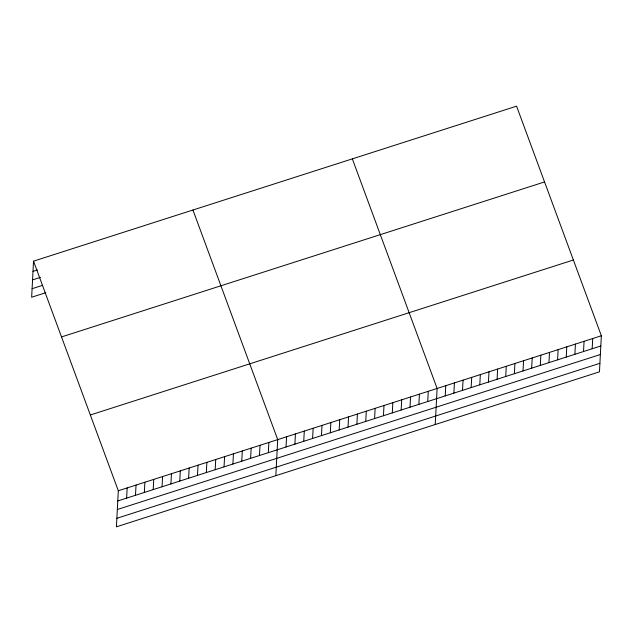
<?xml version="1.0" encoding="UTF-8"?>
<svg xmlns="http://www.w3.org/2000/svg" width="633" height="633" viewBox="0 0 633 633"><rect width="100%" height="100%" fill="white"/><g stroke="black" fill="none" stroke-linecap="round" stroke-linejoin="round"><path stroke-width="0.95" d="M33.541 261.16L118.316 490.757L116.425 526.83L599.459 371.84L601.35 335.767L516.575 106.17L33.541 261.16L31.65 297.233L45.821 292.683M126.632 498.131L127.17 487.916M135.494 495.291L136.024 485.076M144.348 492.45L144.886 482.235M153.202 489.61L153.74 479.395M162.056 486.769L162.594 476.554M170.91 483.921L171.448 473.706M179.772 481.08L180.302 470.865M188.626 478.239L189.156 468.024M197.48 475.399L198.018 465.184M206.334 472.558L206.872 462.343M215.188 469.718L215.726 459.503M224.05 466.877L224.58 456.662M232.904 464.036L233.435 453.821M241.759 461.196L242.297 450.981M250.613 458.347L251.151 448.132M259.467 455.507L260.005 445.292M268.329 452.666L268.859 442.451M275.83 475.684L277.713 439.611L192.938 210.014M286.037 446.985L286.575 436.77M294.891 444.144L295.429 433.929M303.745 441.304L304.283 431.089M312.607 438.463L313.137 428.248M321.461 435.615L321.991 425.408M330.315 432.774L330.853 422.559M339.169 429.934L339.707 419.719M348.023 427.093L348.561 416.878M356.885 424.252L357.416 414.037M365.739 421.412L366.27 411.197M374.594 418.571L375.132 408.356M383.448 415.731L383.986 405.516M392.302 412.89L392.84 402.675M401.164 410.042L401.694 399.834M410.018 407.201L410.548 396.986M418.872 404.36L419.41 394.145M427.726 401.52L428.264 391.305M435.227 424.537L437.118 388.464L352.344 158.867M445.228 395.902L445.759 385.695M453.869 393.133L454.407 382.918M462.517 390.355L463.047 380.14M471.158 387.586L471.696 377.371M479.798 384.809L480.336 374.594M488.447 382.039L488.985 371.824M497.087 379.262L497.625 369.047M505.735 376.493L506.265 366.278M514.376 373.715L514.914 363.5M523.024 370.946L523.554 360.731M531.665 368.169L532.203 357.954M540.305 365.399L540.843 355.184M548.953 362.622L549.484 352.407M557.594 359.853L558.132 349.638M566.242 357.075L566.772 346.86M574.883 354.306L575.421 344.091M583.531 351.529L584.061 341.314M592.172 348.759L592.71 338.544M33.003 271.375L37.434 269.951M32.56 279.905L40.528 277.349M32.101 288.695L42.727 285.293M61.52 336.93L544.554 181.94M90.337 414.987L573.371 259.997M118.316 490.757L601.35 335.767M117.778 500.972L600.812 345.982M117.334 509.51L600.369 354.52M116.876 518.3L599.91 363.31"/></g></svg>
